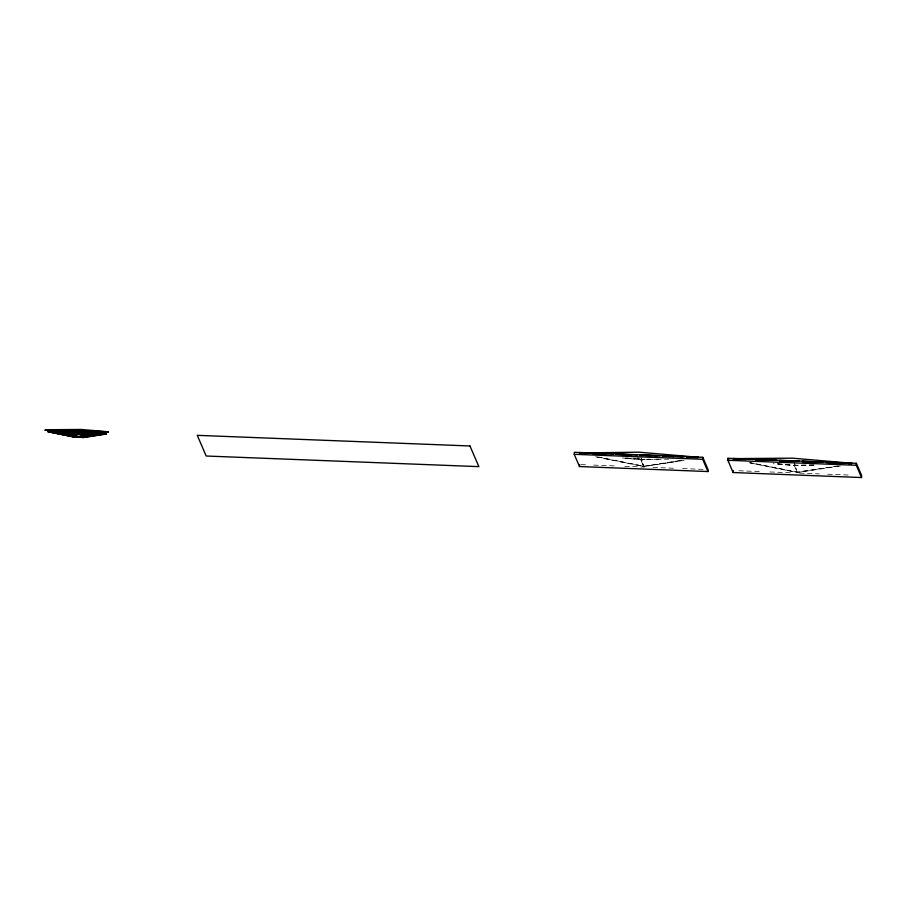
<?xml version="1.0" encoding="UTF-8"?>
<svg xmlns="http://www.w3.org/2000/svg" width="907" height="907" viewBox="0 0 907 907"><rect width="100%" height="100%" fill="white"/><g stroke="black" fill="none" stroke-linecap="round" stroke-linejoin="round"><path stroke-width="0.68" stroke-dasharray="4.54 3.4" d="M684.071 460.348L643.596 466.572L640.648 459.361L650.455 459.169M595.559 456.777L643.596 466.572L641.6 458.931M626.646 458.035L640.648 459.361L643.596 466.572L682.688 460.291M596.942 456.981L643.607 466.221L682.699 460.212M837.705 465.971L797.219 472.196L749.182 462.683M840.483 465.892L797.208 472.547L747.81 462.479M839.088 466.039L797.219 472.196L750.565 462.695M622.429 457.978L640.637 459.713L661.645 459.157M640.637 459.713L668.64 459.157M813.862 464.951L794.26 465.336L776.052 463.726M813.851 465.302L794.249 465.688L773.24 463.692M813.862 465.076L794.26 465.336L777.458 463.749M581.024 464.611L586.67 464.826M593.722 465.098L616.307 465.983M624.776 466.311L644.537 467.082M653.006 467.411L674.173 468.239M682.642 468.568L703.809 469.395M738.865 470.756L761.449 471.64M769.918 471.969L791.085 472.796M799.555 473.125L819.304 473.896M827.774 474.225L848.952 475.053M625.24 457.99L640.648 459.361M598.325 456.992L643.607 466.221M640.932 456.504L643.596 466.572M794.26 465.336L797.208 472.547L794.543 462.479L794.26 465.336M640.025 458.273L637.213 458.024L640.025 458.273"/><path stroke-width="1.36" d="M99.985 432.197L45.35 430.224L99.985 432.197L45.35 430.224L73.263 432.673L99.985 432.197L72.73 429.861L45.361 430.065L73.263 432.673L73.331 431.244M48.082 431.732L73.921 434.181L98.489 433.546L75.258 437.117L48.082 431.732L73.921 434.034L98.489 433.546L75.247 437.276L48.082 431.732L79.124 432.922M98.489 433.546L75.247 437.276L74.045 432.741M75.258 437.117L48.094 431.585L73.921 434.034L75.247 437.276L74.351 433.841M81.573 432.265L108.296 431.947L53.66 429.827L81.573 432.265L81.641 430.848M81.732 434.328L55.905 431.879L83.07 437.423L106.3 433.852L81.732 434.328L83.059 437.571L106.289 434L81.732 434.487L55.894 432.038L83.059 437.571L82.163 434.136M574.233 454.294L574.324 452.298L702.755 457.298L708.05 469.554L707.959 471.549L579.528 466.549L574.233 454.294L702.664 459.293L707.959 471.549M579.505 452.967L638.879 452.185L697.982 457.241L686.678 457.151M579.528 466.549L579.618 464.554M702.664 459.293L702.755 457.298M727.845 460.28L727.936 458.284L856.367 463.284L861.65 475.54L861.559 477.536L733.128 472.536L727.845 460.28L856.276 465.28L861.559 477.536M848.737 463.613L851.582 463.239L792.48 458.171L733.128 458.613L738.74 459.452M733.128 472.536L733.219 470.54M856.276 465.28L856.367 463.284M73.921 434.181L98.478 433.705M75.406 432.786L106.3 433.852M83.036 430.893L108.296 431.8L81.04 429.465L53.66 429.669L73.24 430.485M592.203 453.432L606.307 453.942M631.691 454.849L616.182 454.294L627.451 454.838M640.149 455.155L657.076 455.768M682.461 456.686L662.722 455.972L683.878 456.697M686.69 456.833L697.982 457.241L686.69 456.811M690.93 456.992L697.982 457.241M745.803 459.418L733.117 458.953L744.398 459.396M755.678 459.77L769.782 460.28M779.657 460.643L795.167 461.198M802.219 461.448L820.552 462.117M583.745 453.024L579.528 452.627L613.37 453.953M616.193 454.056L637.338 454.883M640.161 454.997L659.899 455.768M741.575 459.407L733.128 458.613L752.878 459.384M755.69 459.498L776.846 460.325M779.669 460.427L799.407 461.198M802.23 461.312L823.375 462.139M592.203 453.466L604.89 453.965M640.149 455.337L651.43 455.779M662.711 456.21L673.992 456.652M755.678 459.838L766.959 460.28M779.646 460.767L790.927 461.21M802.207 461.652L813.488 462.094M826.186 462.581L837.467 463.024M76.041 430.61L80.235 430.78M733.128 458.613L750.055 459.327M45.361 430.065L71.925 431.188M579.528 452.627L589.403 453.047M690.919 457.298L697.959 457.582M727.936 458.284L728.99 460.733M74.351 433.875L75.247 437.276M845.936 463.035L826.198 462.321L845.936 463.012M851.582 463.239L848.759 463.137L851.582 463.239M469.962 445.972L197.273 435.337L206.184 456.017L478.885 466.64L469.962 445.972M851.571 463.579L848.748 463.466L851.571 463.579"/></g></svg>
